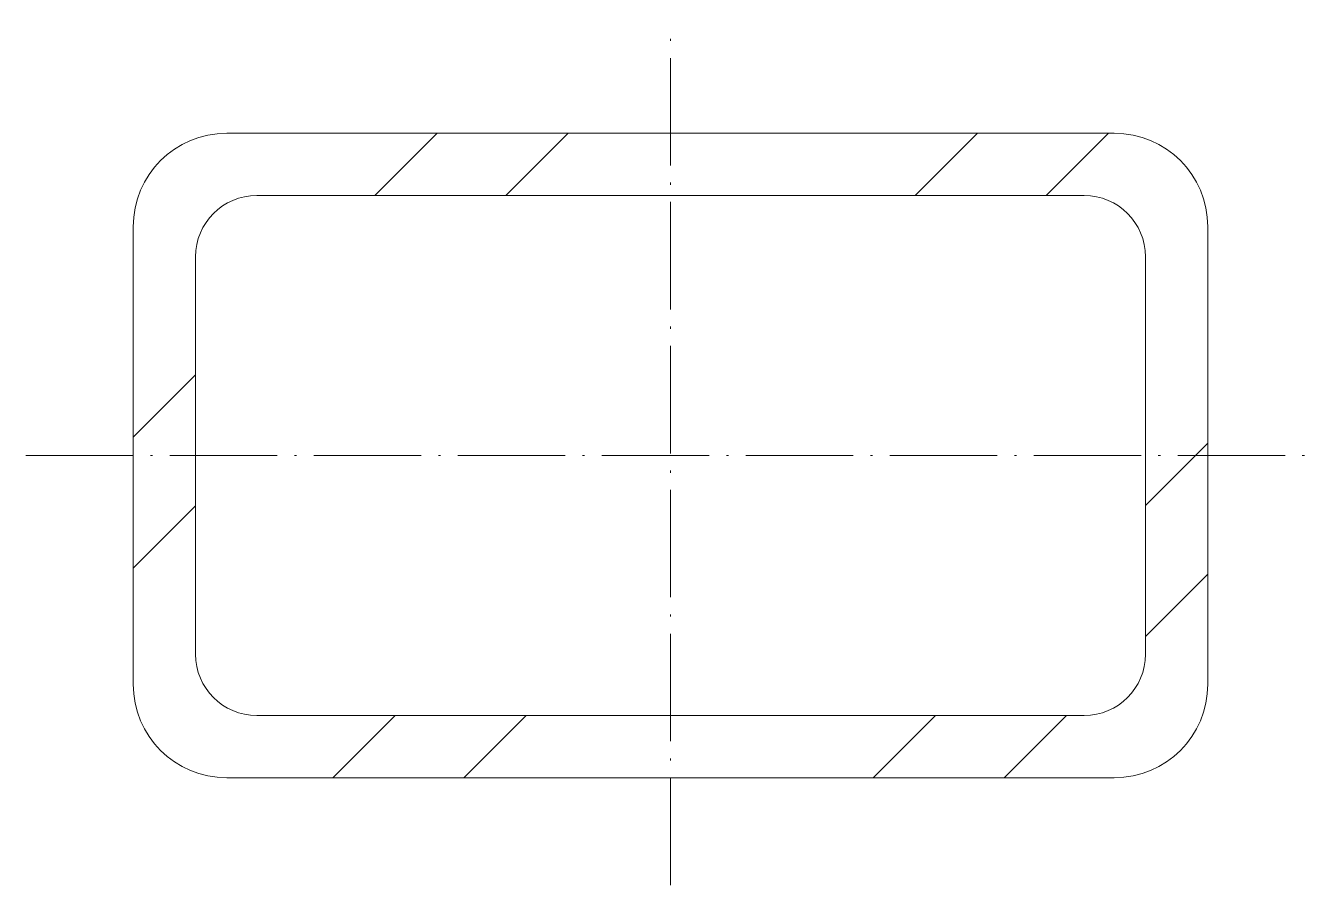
# Model space of a CAD drawing. Header units: metres. Extents: x -30 to 30, y -20 to 20.
import ezdxf

# ---------------------------------------------------------------- set-up
doc = ezdxf.new("R2010")
doc.units = ezdxf.units.M
doc.linetypes.add('MV_hartlijn_staal', pattern=[6.6, 5, -0.8, 0, -0.8])
doc.layers.add('A-DETL-GENF', color=92, linetype='Continuous', lineweight=18)

# ---------------------------------------------------------------- blocks, each defined once
blk = doc.blocks.new('28 Staalprofielen- koker RHS-2d - K50_30_2_9-3531735-00_0 Basismaterialen')
at = {"layer": 'A-DETL-GENF', "lineweight": 13}
h = blk.add_hatch(dxfattribs=at)
h.set_pattern_fill('FP_399', color=256, style=0, pattern_type=2)
h.set_pattern_definition([(45, (3615.222, 4822.881), (-12.57236, 12.57236), []), (45, (3615.222, 4841.931), (-12.57236, 12.57236), [])])
h.paths.add_polyline_path([(20.65, -15), (21.776, -14.852), (22.825, -14.417), (23.726, -13.726), (24.417, -12.825), (24.852, -11.776), (25, -10.65), (25, 10.65), (24.852, 11.776), (24.417, 12.825), (23.726, 13.726), (22.825, 14.417), (21.776, 14.852), (20.65, 15), (-20.65, 15), (-21.776, 14.852), (-22.825, 14.417), (-23.726, 13.726), (-24.417, 12.825), (-24.852, 11.776), (-25, 10.65), (-25, -10.65), (-24.852, -11.776), (-24.417, -12.825), (-23.726, -13.726), (-22.825, -14.417), (-21.776, -14.852), (-20.65, -15)])
h.paths.add_polyline_path([(19.25, -12.1), (-19.25, -12.1), (-19.988, -12.003), (-20.675, -11.718), (-21.265, -11.265), (-21.718, -10.675), (-22.003, -9.988), (-22.1, -9.25), (-22.1, 9.25), (-22.003, 9.988), (-21.718, 10.675), (-21.265, 11.265), (-20.675, 11.718), (-19.988, 12.003), (-19.25, 12.1), (19.25, 12.1), (19.988, 12.003), (20.675, 11.718), (21.265, 11.265), (21.718, 10.675), (22.003, 9.988), (22.1, 9.25), (22.1, -9.25), (22.003, -9.988), (21.718, -10.675), (21.265, -11.265), (20.675, -11.718), (19.988, -12.003)])
at = {"layer": 'A-DETL-GENF', "linetype": 'MV_hartlijn_staal', "lineweight": 13}
for p, q in [((0, -20), (0, 20)), ((-30, 0), (30, 0))]:
    blk.add_line(p, q, dxfattribs=at)
at = {"layer": 'A-DETL-GENF'}
for p, q in [((20.65, 15), (-20.65, 15)), ((-20.65, 15), (20.65, 15)), ((-19.25, 12.1), (19.25, 12.1)), ((-19.25, 12.1), (19.25, 12.1)), ((-25, 10.65), (-25, -10.65)), ((-25, -10.65), (-25, 10.65)), ((25, -10.65), (25, 10.65)), ((25, 10.65), (25, -10.65)), ((-22.1, -9.25), (-22.1, 9.25)), ((-22.1, -9.25), (-22.1, 9.25)), ((22.1, 9.25), (22.1, -9.25)), ((22.1, 9.25), (22.1, -9.25)), ((19.25, -12.1), (-19.25, -12.1)), ((19.25, -12.1), (-19.25, -12.1)), ((-20.65, -15), (20.65, -15)), ((20.65, -15), (-20.65, -15))]:
    blk.add_line(p, q, dxfattribs=at)
for centre, radius, start, end in [((-20.65, 10.65), 4.35, 90, 180), ((-20.65, 10.65), 4.35, 90, 180), ((20.65, 10.65), 4.35, 360, 90), ((20.65, 10.65), 4.35, 360, 90), ((-19.25, 9.25), 2.85, 90, 180), ((-19.25, 9.25), 2.85, 90, 180), ((19.25, 9.25), 2.85, 360, 90), ((19.25, 9.25), 2.85, 360, 90), ((-19.25, -9.25), 2.85, 180, 270), ((-19.25, -9.25), 2.85, 180, 270), ((19.25, -9.25), 2.85, 270, 360), ((19.25, -9.25), 2.85, 270, 360), ((-20.65, -10.65), 4.35, 180, 270), ((-20.65, -10.65), 4.35, 180, 270), ((20.65, -10.65), 4.35, 270, 0), ((20.65, -10.65), 4.35, 270, 0)]:
    blk.add_arc(centre, radius, start, end, dxfattribs=at)

msp = doc.modelspace()

# ---------------------------------------------------------------- block references
msp.add_blockref('28 Staalprofielen- koker RHS-2d - K50_30_2_9-3531735-00_0 Basismaterialen', (0, 0))

doc.saveas('drawing.dxf')
